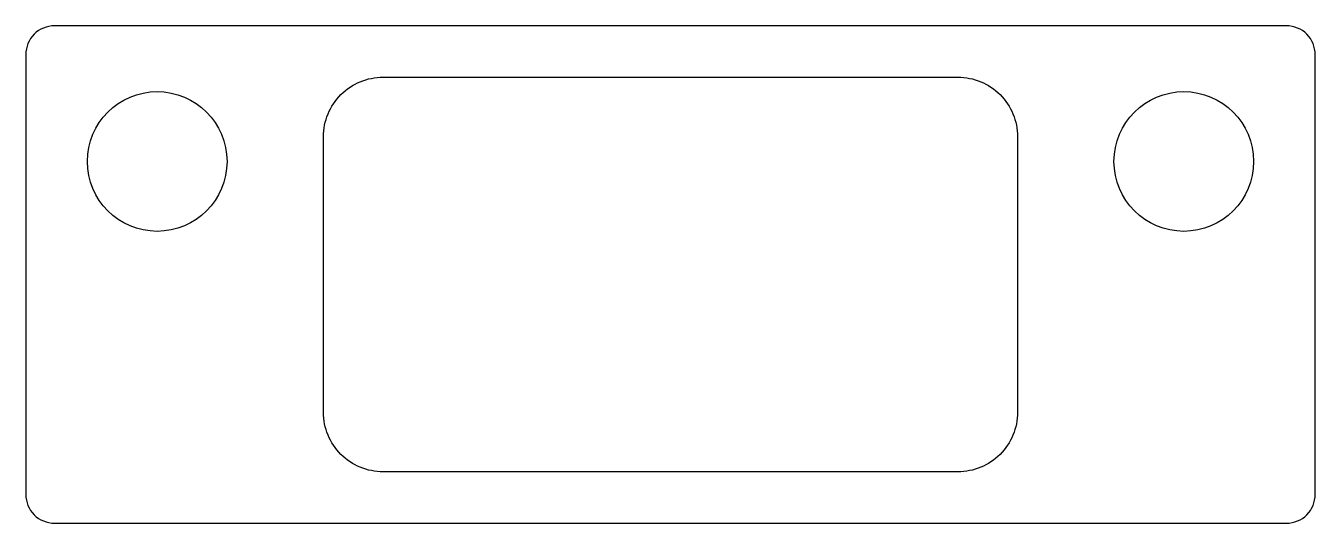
# Model space of a CAD drawing. Header units: millimetres. Extents: x 0.6 to 63.4, y 0.6 to 24.8.
import ezdxf

# ---------------------------------------------------------------- set-up
doc = ezdxf.new("R2010")
doc.units = ezdxf.units.MM
doc.layers.get('0').update_dxf_attribs({"linetype": 'CONTINUOUS'})

msp = doc.modelspace()

# ---------------------------------------------------------------- linework, layer by layer
for points in [[(0.6, 23.4), (0.6, 2, 0.414214), (2, 0.6), (62, 0.6, 0.414214), (63.4, 2), (63.4, 23.4, 0.414214), (62, 24.8), (2, 24.8, 0.414214)], [(18, 22.3), (46, 22.3, -0.414214), (48.9, 19.4), (48.9, 6, -0.414214), (46, 3.1), (18, 3.1, -0.414214), (15.1, 6), (15.1, 19.4, -0.414214)]]:
    msp.add_lwpolyline(points, format="xyb", close=True)
for centre in [(7, 18.2), (57, 18.2)]:
    msp.add_circle(centre, 3.4)

doc.saveas('drawing.dxf')
